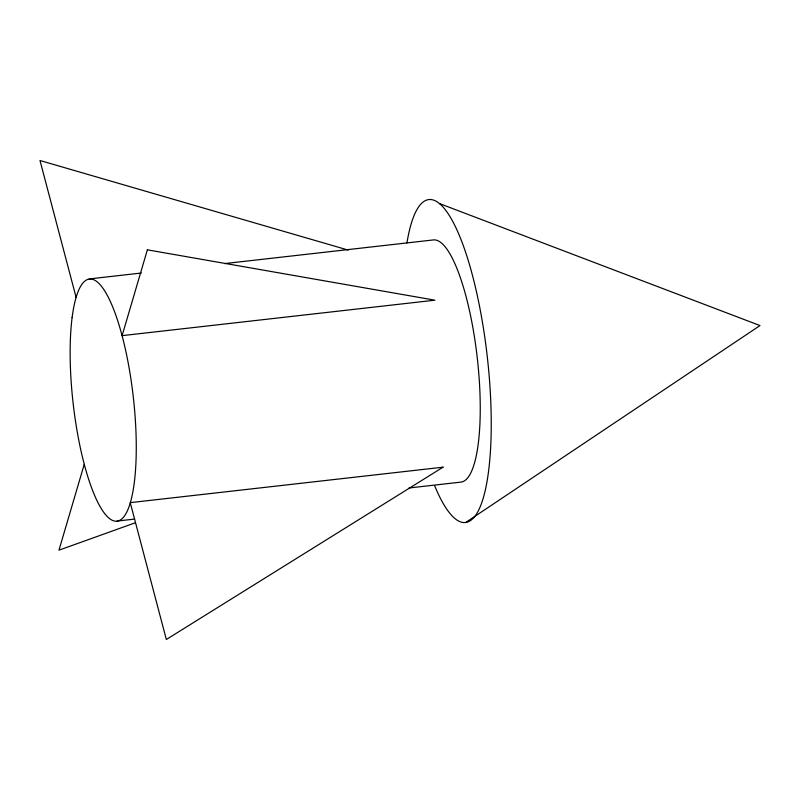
<?xml version="1.0" encoding="UTF-8"?>
<svg xmlns="http://www.w3.org/2000/svg" width="800" height="800" viewBox="0 0 800 800"><rect width="100%" height="100%" fill="white"/><g stroke="black" fill="none" stroke-linecap="round" stroke-linejoin="round"><path stroke-width="1.2" d="M84.23 464.36L58.97 550.17L135.27 522.8M465.81 522.43L760 325.56L439.51 203.57M89.19 278.94L141.36 273.02M224.56 263.59L433.21 239.95A121.87 30.25 83.5 0 1 477.12 356.59A121.87 30.25 83.5 0 1 461.16 482.08L408.99 487.99M117.14 521.06L134.53 519.09M348.15 250.07L40 160.52L76.1 297.36M406.95 242.91A162.5 40.33 83.5 0 1 463.37 245.8A162.5 40.33 83.5 0 1 488.82 469.11A162.5 40.33 83.5 0 1 434.6 485.62M147.37 249.83L122.11 335.64L434.93 300.19L147.37 249.83M443.06 467.18L166.34 639.48L130.24 502.64L443.06 467.18M72.12 317.52A121.87 30.25 83.5 0 0 108.92 518.08A121.87 30.25 83.5 0 0 128.47 364.4A121.87 30.25 83.5 0 0 72.12 317.52"/></g></svg>
